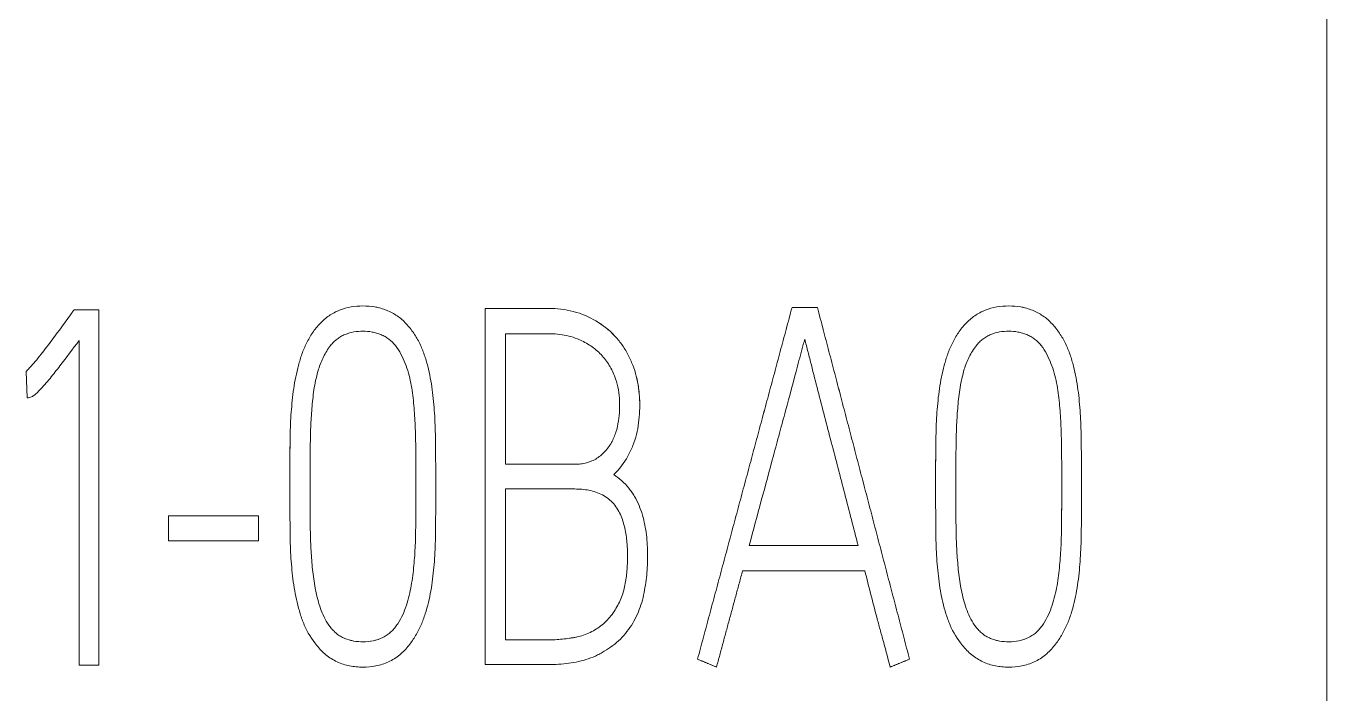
# Model space of a CAD drawing. Header units: millimetres. Extents: x 0 to 420, y 0 to 297.
# Drawn here: x 208.04 to 213.16, y 184.15 to 186.77 of the extents above; entities that cross this region are included whole.
import ezdxf

# ---------------------------------------------------------------- set-up
doc = ezdxf.new("R2010")
doc.units = ezdxf.units.MM
doc.layers.add('1', color=7, linetype='Continuous')

msp = doc.modelspace()

# ---------------------------------------------------------------- linework, layer by layer
at = {"layer": '1', "color": 7, "linetype": 'Continuous', "lineweight": 13}
for p, q in [((213.1551, 241.7075), (213.1551, 183.4735)), ((209.3683, 185.6757), (209.3683, 185.6757)), ((209.8482, 184.2679), (209.8482, 185.6661)), ((211.0539, 185.67), (211.0539, 185.6701)), ((211.1534, 185.6701), (211.0539, 185.6701)), ((211.0539, 185.67), (211.1534, 185.67)), ((211.1534, 185.67), (211.1534, 185.6701)), ((211.905, 185.6757), (211.905, 185.6757)), ((208.2221, 185.6448), (208.2221, 185.6448)), ((208.3308, 185.6605), (208.2329, 185.6605)), ((208.2329, 185.6604), (208.2329, 185.6605)), ((208.2329, 185.6604), (208.3308, 185.6604)), ((208.3308, 185.6604), (208.3308, 185.6605)), ((208.3308, 185.6604), (208.3308, 184.2661)), ((210.2419, 185.638), (210.2419, 185.6381)), ((209.9276, 185.5669), (209.9276, 185.0545)), ((208.2531, 184.2661), (208.2531, 185.5399)), ((208.0447, 185.418), (208.0447, 185.418)), ((208.0497, 185.3148), (208.0447, 185.418)), ((210.4556, 185.2874), (210.4556, 185.2874)), ((209.081, 184.9764), (209.081, 184.9764)), ((209.9276, 184.9574), (209.9276, 184.365)), ((211.6177, 184.9766), (211.6177, 184.9766)), ((212.1909, 184.9553), (212.1909, 184.9553)), ((208.6042, 184.8525), (208.6042, 184.8525)), ((208.9584, 184.8525), (208.6042, 184.8525)), ((208.6042, 184.8525), (208.9584, 184.8525)), ((208.6042, 184.7533), (208.6042, 184.8525)), ((208.9584, 184.8525), (208.9584, 184.8525)), ((208.9584, 184.8525), (208.9584, 184.7533)), ((208.9584, 184.7533), (208.6042, 184.7533)), ((211.3133, 184.7359), (210.886, 184.7359)), ((210.886, 184.7359), (211.3133, 184.7359)), ((210.4866, 184.6914), (210.4866, 184.6914)), ((211.3398, 184.6367), (210.8596, 184.6367)), ((210.6826, 184.2893), (210.6826, 184.2893)), ((211.5153, 184.2893), (211.5153, 184.2893)), ((208.3308, 184.2661), (208.2531, 184.2661))]:
    msp.add_line(p, q, dxfattribs=at)
at = {"layer": '1', "color": 7, "linetype": 'Continuous', "lineweight": 25}
for p, q in [((209.3686, 184.3575), (209.3686, 184.3575)), ((211.9053, 184.3575), (211.9053, 184.3575))]:
    msp.add_line(p, q, dxfattribs=at)
at = {"layer": '1', "color": 7, "linetype": 'Continuous', "lineweight": 13}
for points, knots in [([(209.1865, 184.3437), (209.1664, 184.368), (209.1504, 184.3946), (209.1348, 184.4306), (209.1318, 184.4379), (209.1265, 184.4526), (209.1241, 184.4601), (209.1172, 184.4824), (209.1091, 184.5125), (209.1028, 184.5429), (209.0974, 184.5735), (209.0951, 184.5889), (209.0895, 184.6353), (209.0867, 184.6665), (209.0839, 184.7132), (209.0833, 184.7288), (209.0824, 184.7599), (209.0822, 184.7755), (209.0817, 184.8223), (209.0814, 184.8534), (209.081, 184.9157), (209.081, 184.9469), (209.081, 185.0092), (209.081, 185.0404), (209.0814, 185.1027), (209.0818, 185.1339), (209.0829, 185.1962), (209.0841, 185.2273), (209.0875, 185.2739), (209.0888, 185.2894), (209.0921, 185.3204), (209.094, 185.3359), (209.1008, 185.3821), (209.1069, 185.4125), (209.1169, 185.45), (209.1191, 185.4574), (209.1236, 185.4723), (209.1259, 185.4797), (209.1337, 185.5017), (209.1398, 185.5163), (209.1538, 185.5442), (209.1616, 185.5577), (209.1792, 185.5835), (209.189, 185.5959), (209.2104, 185.6183), (209.2221, 185.6284), (209.2414, 185.6416), (209.2481, 185.6457), (209.262, 185.6531), (209.2833, 185.6629), (209.3058, 185.6691), (209.3368, 185.6745), (209.3525, 185.6757), (209.3683, 185.6757)], [0, 0, 0, 0, 0.0625, 0.0625, 0.078125, 0.078125, 0.09375, 0.09375, 0.125, 0.15625, 0.15625, 0.1875, 0.1875, 0.25, 0.25, 0.28125, 0.28125, 0.3125, 0.3125, 0.375, 0.375, 0.4375, 0.4375, 0.5, 0.5, 0.5625, 0.5625, 0.625, 0.625, 0.65625, 0.65625, 0.6875, 0.6875, 0.75, 0.75, 0.765625, 0.765625, 0.78125, 0.78125, 0.8125, 0.8125, 0.84375, 0.84375, 0.875, 0.875, 0.90625, 0.90625, 0.921875, 0.921875, 0.9375, 0.96875, 0.96875, 1, 1, 1, 1]), ([(209.4307, 185.6687), (209.4256, 185.6699), (209.4205, 185.671), (209.3998, 185.6746), (209.3841, 185.6757), (209.3683, 185.6757)], [0, 0, 0, 0, 0.250375, 0.250375, 1, 1, 1, 1]), ([(209.3683, 185.6757), (209.3842, 185.6757), (209.4, 185.6745), (209.4232, 185.6705), (209.4309, 185.6688), (209.4462, 185.6645), (209.4538, 185.662), (209.4758, 185.6532), (209.4896, 185.6458), (209.5155, 185.6279), (209.5276, 185.6173), (209.5492, 185.5944), (209.5588, 185.5819), (209.5764, 185.5558), (209.5844, 185.5419), (209.5982, 185.5137), (209.6041, 185.4992), (209.6144, 185.4696), (209.6188, 185.4546), (209.6266, 185.424), (209.63, 185.4086), (209.6358, 185.3779), (209.6382, 185.3625), (209.6423, 185.3316), (209.644, 185.3162), (209.647, 185.2853), (209.6495, 185.2544), (209.6511, 185.2235), (209.6523, 185.1925), (209.6527, 185.177), (209.6533, 185.1305), (209.6536, 185.0995), (209.6541, 185.0375), (209.6542, 185.0065), (209.6542, 184.9444), (209.6542, 184.9134), (209.6539, 184.8514), (209.6537, 184.8203), (209.653, 184.7738), (209.6527, 184.7583), (209.6518, 184.7273), (209.6511, 184.7118), (209.6484, 184.6654), (209.6458, 184.6345), (209.638, 184.573), (209.6326, 184.5422), (209.6217, 184.497), (209.6176, 184.4821), (209.6082, 184.4526), (209.6029, 184.4381), (209.5904, 184.4096), (209.5833, 184.3955), (209.5673, 184.3688), (209.5585, 184.3559), (209.5487, 184.3437)], [0, 0, 0, 0, 0.03125, 0.03125, 0.046875, 0.046875, 0.0625, 0.0625, 0.09375, 0.09375, 0.125, 0.125, 0.15625, 0.15625, 0.1875, 0.1875, 0.21875, 0.21875, 0.25, 0.25, 0.28125, 0.28125, 0.3125, 0.3125, 0.34375, 0.34375, 0.375, 0.40625, 0.40625, 0.4375, 0.4375, 0.5, 0.5, 0.5625, 0.5625, 0.625, 0.625, 0.6875, 0.6875, 0.71875, 0.71875, 0.75, 0.75, 0.8125, 0.8125, 0.875, 0.875, 0.90625, 0.90625, 0.9375, 0.9375, 0.96875, 0.96875, 1, 1, 1, 1]), ([(210.2419, 185.6381), (210.2108, 185.6512), (210.1788, 185.6592), (210.1299, 185.6652), (210.1135, 185.6661), (210.0803, 185.6661), (210.0638, 185.6661), (209.9809, 185.6661), (209.9145, 185.6661), (209.8482, 185.6661)], [0, 0, 0, 0, 0.25, 0.25, 0.375, 0.375, 0.5, 0.5, 1, 1, 1, 1]), ([(209.8482, 185.6661), (209.9145, 185.6661), (209.9808, 185.6661), (210.0637, 185.6661), (210.0803, 185.6661), (210.1135, 185.6661), (210.1299, 185.6652), (210.1788, 185.6592), (210.2107, 185.6512), (210.2419, 185.638)], [0, 0, 0, 0, 0.5, 0.5, 0.625, 0.625, 0.75, 0.75, 1, 1, 1, 1]), ([(211.7232, 184.3437), (211.7031, 184.368), (211.6871, 184.3946), (211.6715, 184.4306), (211.6686, 184.4379), (211.6632, 184.4526), (211.6608, 184.4601), (211.6539, 184.4824), (211.6458, 184.5125), (211.6395, 184.5429), (211.6341, 184.5735), (211.6319, 184.5889), (211.6262, 184.6353), (211.6234, 184.6665), (211.6207, 184.7132), (211.62, 184.7288), (211.6191, 184.7599), (211.619, 184.7755), (211.6184, 184.8223), (211.6181, 184.8534), (211.6177, 184.9157), (211.6177, 184.9469), (211.6177, 185.0092), (211.6178, 185.0404), (211.6182, 185.1027), (211.6185, 185.1339), (211.6196, 185.1962), (211.6209, 185.2273), (211.6242, 185.2739), (211.6255, 185.2894), (211.6288, 185.3204), (211.6307, 185.3359), (211.6375, 185.3821), (211.6436, 185.4125), (211.6536, 185.45), (211.6558, 185.4574), (211.6603, 185.4723), (211.6627, 185.4797), (211.6704, 185.5017), (211.6765, 185.5163), (211.6905, 185.5442), (211.6983, 185.5577), (211.716, 185.5835), (211.7257, 185.5959), (211.7471, 185.6183), (211.7588, 185.6284), (211.7781, 185.6416), (211.7849, 185.6457), (211.7987, 185.6531), (211.82, 185.6629), (211.8425, 185.6691), (211.8735, 185.6745), (211.8893, 185.6757), (211.905, 185.6757)], [0, 0, 0, 0, 0.0625, 0.0625, 0.078125, 0.078125, 0.09375, 0.09375, 0.125, 0.15625, 0.15625, 0.1875, 0.1875, 0.25, 0.25, 0.28125, 0.28125, 0.3125, 0.3125, 0.375, 0.375, 0.4375, 0.4375, 0.5, 0.5, 0.5625, 0.5625, 0.625, 0.625, 0.65625, 0.65625, 0.6875, 0.6875, 0.75, 0.75, 0.765625, 0.765625, 0.78125, 0.78125, 0.8125, 0.8125, 0.84375, 0.84375, 0.875, 0.875, 0.90625, 0.90625, 0.921875, 0.921875, 0.9375, 0.96875, 0.96875, 1, 1, 1, 1]), ([(211.905, 185.6757), (211.9209, 185.6757), (211.9367, 185.6745), (211.9599, 185.6705), (211.9676, 185.6688), (211.9829, 185.6645), (211.9905, 185.662), (212.0125, 185.6532), (212.0263, 185.6458), (212.0522, 185.6279), (212.0643, 185.6173), (212.0859, 185.5944), (212.0955, 185.5819), (212.1131, 185.5558), (212.1211, 185.5419), (212.1349, 185.5137), (212.1409, 185.4992), (212.1511, 185.4696), (212.1555, 185.4546), (212.1633, 185.424), (212.1667, 185.4086), (212.1725, 185.3779), (212.1749, 185.3625), (212.179, 185.3316), (212.1807, 185.3162), (212.1837, 185.2853), (212.1862, 185.2544), (212.1879, 185.2235), (212.189, 185.1925), (212.1894, 185.177), (212.19, 185.1305), (212.1903, 185.0995), (212.1908, 185.0375), (212.1909, 185.0065), (212.1909, 184.9444), (212.1909, 184.9134), (212.1906, 184.8514), (212.1904, 184.8203), (212.1897, 184.7738), (212.1894, 184.7583), (212.1885, 184.7273), (212.1878, 184.7118), (212.1852, 184.6654), (212.1825, 184.6345), (212.1747, 184.573), (212.1693, 184.5422), (212.1584, 184.497), (212.1543, 184.4821), (212.1449, 184.4526), (212.1396, 184.4381), (212.1271, 184.4096), (212.12, 184.3955), (212.104, 184.3688), (212.0952, 184.3559), (212.0854, 184.3437)], [0, 0, 0, 0, 0.03125, 0.03125, 0.046875, 0.046875, 0.0625, 0.0625, 0.09375, 0.09375, 0.125, 0.125, 0.15625, 0.15625, 0.1875, 0.1875, 0.21875, 0.21875, 0.25, 0.25, 0.28125, 0.28125, 0.3125, 0.3125, 0.34375, 0.34375, 0.375, 0.40625, 0.40625, 0.4375, 0.4375, 0.5, 0.5, 0.5625, 0.5625, 0.625, 0.625, 0.6875, 0.6875, 0.71875, 0.71875, 0.75, 0.75, 0.8125, 0.8125, 0.875, 0.875, 0.90625, 0.90625, 0.9375, 0.9375, 0.96875, 0.96875, 1, 1, 1, 1]), ([(211.9674, 185.6687), (211.9623, 185.6699), (211.9572, 185.671), (211.9365, 185.6746), (211.9208, 185.6757), (211.905, 185.6757)], [0, 0, 0, 0, 0.250375, 0.250375, 1, 1, 1, 1]), ([(208.2221, 185.6448), (208.2081, 185.6253), (208.1939, 185.606), (208.1654, 185.5672), (208.1512, 185.5479), (208.1294, 185.5192), (208.1221, 185.5097), (208.1074, 185.4907), (208.1, 185.4812), (208.0849, 185.4625), (208.0772, 185.4533), (208.0653, 185.4399), (208.0612, 185.4355), (208.053, 185.4267), (208.0489, 185.4223), (208.0447, 185.418)], [0, 0, 0, 0, 0.25, 0.25, 0.5, 0.5, 0.625, 0.625, 0.75, 0.75, 0.875, 0.875, 0.9375, 0.9375, 1, 1, 1, 1]), ([(208.0447, 185.418), (208.0489, 185.4223), (208.053, 185.4267), (208.0612, 185.4355), (208.0653, 185.4399), (208.0772, 185.4533), (208.0849, 185.4625), (208.1, 185.4812), (208.1074, 185.4906), (208.1221, 185.5097), (208.1294, 185.5192), (208.1512, 185.5479), (208.1654, 185.5672), (208.1939, 185.6059), (208.2081, 185.6253), (208.2221, 185.6448)], [0, 0, 0, 0, 0.0625, 0.0625, 0.125, 0.125, 0.25, 0.25, 0.375, 0.375, 0.5, 0.5, 0.75, 0.75, 1, 1, 1, 1]), ([(210.4556, 185.2875), (210.4556, 185.3099), (210.4542, 185.3323), (210.4499, 185.3623), (210.4486, 185.37), (210.4456, 185.3851), (210.4439, 185.3926), (210.4382, 185.4149), (210.4335, 185.4295), (210.4224, 185.458), (210.4161, 185.472), (210.4016, 185.4994), (210.3935, 185.5125), (210.3757, 185.5373), (210.366, 185.5491), (210.345, 185.5712), (210.3336, 185.5816), (210.2971, 185.6104), (210.2705, 185.6259), (210.2419, 185.6381)], [0, 0, 0, 0, 0.155026, 0.155026, 0.207837, 0.207837, 0.260648, 0.260648, 0.36627, 0.36627, 0.471891, 0.471891, 0.577513, 0.577513, 0.683135, 0.683135, 0.788757, 0.788757, 1, 1, 1, 1]), ([(210.2419, 185.638), (210.2705, 185.6258), (210.2969, 185.6104), (210.3332, 185.5819), (210.3448, 185.5714), (210.366, 185.5491), (210.3757, 185.5373), (210.3935, 185.5124), (210.4016, 185.4993), (210.4161, 185.472), (210.4225, 185.4579), (210.4336, 185.4293), (210.4382, 185.4147), (210.4459, 185.3848), (210.4489, 185.3695), (210.4553, 185.3239), (210.4564, 185.2934), (210.4544, 185.2476), (210.4532, 185.2323), (210.4491, 185.2016), (210.4463, 185.1865), (210.4389, 185.1568), (210.4344, 185.1422), (210.426, 185.1208), (210.423, 185.1137), (210.4164, 185.0997), (210.4129, 185.0928), (210.3944, 185.0591), (210.376, 185.0348), (210.3532, 185.0136)], [0, 0, 0, 0, 0.125, 0.125, 0.1875, 0.1875, 0.25, 0.25, 0.3125, 0.3125, 0.375, 0.375, 0.4375, 0.4375, 0.5, 0.5, 0.625, 0.625, 0.6875, 0.6875, 0.75, 0.75, 0.8125, 0.8125, 0.84375, 0.84375, 0.875, 0.875, 1, 1, 1, 1]), ([(209.4958, 185.5203), (209.4882, 185.5298), (209.4796, 185.5382), (209.4653, 185.5492), (209.4602, 185.5526), (209.4498, 185.5586), (209.439, 185.5639), (209.4277, 185.5678), (209.4161, 185.5712), (209.4101, 185.5725), (209.3923, 185.5756), (209.3804, 185.5765), (209.3565, 185.5765), (209.3443, 185.5756), (209.3207, 185.5716), (209.3091, 185.5684), (209.2923, 185.5615), (209.2869, 185.5588), (209.2765, 185.5529), (209.2715, 185.5495), (209.262, 185.5423), (209.2574, 185.5382), (209.2489, 185.5297), (209.2449, 185.5251), (209.2411, 185.5203)], [0, 0, 0, 0, 0.125, 0.125, 0.1875, 0.1875, 0.25, 0.3125, 0.3125, 0.375, 0.375, 0.5, 0.5, 0.625, 0.625, 0.75, 0.75, 0.8125, 0.8125, 0.875, 0.875, 0.9375, 0.9375, 1, 1, 1, 1]), ([(210.2104, 185.5467), (210.1882, 185.5554), (210.1652, 185.5611), (210.1297, 185.5657), (210.1178, 185.5665), (210.1, 185.567), (210.0941, 185.5669), (210.0822, 185.5669), (210.0287, 185.5669), (209.9752, 185.5669), (209.9276, 185.5669)], [0, 0, 0, 0, 0.25, 0.25, 0.375, 0.375, 0.4375, 0.4375, 0.5, 1, 1, 1, 1]), ([(212.0325, 185.5203), (212.0249, 185.5298), (212.0164, 185.5382), (212.002, 185.5492), (211.997, 185.5526), (211.9865, 185.5586), (211.9757, 185.5639), (211.9644, 185.5678), (211.9528, 185.5712), (211.9468, 185.5725), (211.9291, 185.5756), (211.9171, 185.5765), (211.8932, 185.5765), (211.881, 185.5756), (211.8574, 185.5716), (211.8458, 185.5684), (211.8291, 185.5615), (211.8236, 185.5588), (211.8132, 185.5529), (211.8082, 185.5495), (211.7987, 185.5423), (211.7941, 185.5382), (211.7856, 185.5297), (211.7816, 185.5251), (211.7779, 185.5203)], [0, 0, 0, 0, 0.125, 0.125, 0.1875, 0.1875, 0.25, 0.3125, 0.3125, 0.375, 0.375, 0.5, 0.5, 0.625, 0.625, 0.75, 0.75, 0.8125, 0.8125, 0.875, 0.875, 0.9375, 0.9375, 1, 1, 1, 1]), ([(208.2531, 185.5399), (208.2283, 185.5065), (208.2033, 185.4732), (208.165, 185.424), (208.1521, 185.4077), (208.1323, 185.3836), (208.1256, 185.3756), (208.112, 185.3599), (208.1051, 185.3521), (208.0978, 185.3447)], [0, 0, 0, 0, 0.5, 0.5, 0.75, 0.75, 0.875, 0.875, 1, 1, 1, 1]), ([(209.2411, 185.5203), (209.2302, 185.5066), (209.2208, 185.4917), (209.2052, 185.4603), (209.1988, 185.4439), (209.1936, 185.4272)], [0, 0, 0, 0, 0.5, 0.5, 1, 1, 1, 1]), ([(209.3686, 184.3575), (209.3821, 184.3575), (209.3954, 184.3587), (209.4216, 184.364), (209.4346, 184.3683), (209.4525, 184.3773), (209.4583, 184.3807), (209.4693, 184.3885), (209.4745, 184.3928), (209.4842, 184.4021), (209.4887, 184.4071), (209.4971, 184.4176), (209.5011, 184.423), (209.5196, 184.451), (209.5305, 184.4754), (209.543, 184.5137), (209.5465, 184.5266), (209.5528, 184.5525), (209.5583, 184.5784), (209.5622, 184.6046), (209.5656, 184.6308), (209.5669, 184.644), (209.5707, 184.6835), (209.5725, 184.71), (209.5743, 184.7498), (209.5747, 184.7631), (209.5752, 184.7897), (209.5754, 184.803), (209.5759, 184.8429), (209.5762, 184.8695), (209.5765, 184.9227), (209.5765, 184.9493), (209.5765, 185.0025), (209.5765, 185.0291), (209.5762, 185.0823), (209.5759, 185.1089), (209.575, 185.1621), (209.5742, 185.1887), (209.5717, 185.2418), (209.57, 185.2683), (209.5661, 185.308), (209.5646, 185.3212), (209.5608, 185.3476), (209.5586, 185.3607), (209.5534, 185.3868), (209.5473, 185.4127), (209.5391, 185.4379), (209.5294, 185.4626), (209.5238, 185.4748), (209.511, 185.4983), (209.5039, 185.5096), (209.4958, 185.5203)], [0, 0, 0, 0, 0.03125, 0.03125, 0.0625, 0.0625, 0.078125, 0.078125, 0.09375, 0.09375, 0.109375, 0.109375, 0.125, 0.125, 0.1875, 0.1875, 0.21875, 0.21875, 0.25, 0.28125, 0.28125, 0.3125, 0.3125, 0.375, 0.375, 0.40625, 0.40625, 0.4375, 0.4375, 0.5, 0.5, 0.5625, 0.5625, 0.625, 0.625, 0.6875, 0.6875, 0.75, 0.75, 0.8125, 0.8125, 0.84375, 0.84375, 0.875, 0.875, 0.90625, 0.9375, 0.9375, 0.96875, 0.96875, 1, 1, 1, 1]), ([(210.3563, 185.4009), (210.3499, 185.4175), (210.3419, 185.4333), (210.3226, 185.4632), (210.3114, 185.4769), (210.2927, 185.4955), (210.2861, 185.5014), (210.2722, 185.5124), (210.265, 185.5176), (210.2426, 185.532), (210.2269, 185.54), (210.2104, 185.5467)], [0, 0, 0, 0, 0.25, 0.25, 0.5, 0.5, 0.625, 0.625, 0.75, 0.75, 1, 1, 1, 1]), ([(211.1036, 185.5456), (211.1017, 185.5388), (211.0999, 185.5319), (211.0943, 185.5109), (211.0905, 185.4967), (211.083, 185.4684), (211.0792, 185.4542), (211.0755, 185.44)], [0, 0, 0, 0, 0.194212, 0.194212, 0.597105, 0.597105, 1, 1, 1, 1]), ([(211.3133, 184.7359), (211.2962, 184.8035), (211.2785, 184.8709), (211.252, 184.972), (211.2433, 185.0058), (211.2258, 185.0732), (211.2169, 185.1069), (211.1905, 185.2081), (211.173, 185.2755), (211.1468, 185.3768), (211.1382, 185.4105), (211.1253, 185.4612), (211.121, 185.4781), (211.1123, 185.5118), (211.108, 185.5287), (211.1036, 185.5456)], [0, 0, 0, 0, 0.25, 0.25, 0.375, 0.375, 0.5, 0.5, 0.75, 0.75, 0.875, 0.875, 0.9375, 0.9375, 1, 1, 1, 1]), ([(211.7779, 185.5203), (211.7669, 185.5066), (211.7576, 185.4917), (211.7419, 185.4603), (211.7355, 185.4439), (211.7303, 185.4272)], [0, 0, 0, 0, 0.5, 0.5, 1, 1, 1, 1]), ([(211.9053, 184.3575), (211.9188, 184.3575), (211.9321, 184.3587), (211.9583, 184.364), (211.9713, 184.3683), (211.9893, 184.3773), (211.995, 184.3807), (212.006, 184.3885), (212.0113, 184.3928), (212.021, 184.4021), (212.0254, 184.4071), (212.0338, 184.4176), (212.0378, 184.423), (212.0563, 184.451), (212.0672, 184.4754), (212.0797, 184.5137), (212.0833, 184.5266), (212.0896, 184.5525), (212.095, 184.5784), (212.0989, 184.6046), (212.1023, 184.6308), (212.1037, 184.644), (212.1074, 184.6835), (212.1092, 184.71), (212.111, 184.7498), (212.1114, 184.7631), (212.112, 184.7897), (212.1121, 184.803), (212.1126, 184.8429), (212.1129, 184.8695), (212.1132, 184.9227), (212.1133, 184.9493), (212.1133, 185.0025), (212.1132, 185.0291), (212.1129, 185.0823), (212.1126, 185.1089), (212.1117, 185.1621), (212.111, 185.1887), (212.1084, 185.2418), (212.1067, 185.2683), (212.1028, 185.308), (212.1013, 185.3212), (212.0976, 185.3476), (212.0954, 185.3607), (212.0901, 185.3868), (212.084, 185.4127), (212.0758, 185.4379), (212.0661, 185.4626), (212.0605, 185.4748), (212.0477, 185.4983), (212.0406, 185.5096), (212.0325, 185.5203)], [0, 0, 0, 0, 0.03125, 0.03125, 0.0625, 0.0625, 0.078125, 0.078125, 0.09375, 0.09375, 0.109375, 0.109375, 0.125, 0.125, 0.1875, 0.1875, 0.21875, 0.21875, 0.25, 0.28125, 0.28125, 0.3125, 0.3125, 0.375, 0.375, 0.40625, 0.40625, 0.4375, 0.4375, 0.5, 0.5, 0.5625, 0.5625, 0.625, 0.625, 0.6875, 0.6875, 0.75, 0.75, 0.8125, 0.8125, 0.84375, 0.84375, 0.875, 0.875, 0.90625, 0.9375, 0.9375, 0.96875, 0.96875, 1, 1, 1, 1]), ([(209.1936, 185.4272), (209.1866, 185.4035), (209.1813, 185.3796), (209.1752, 185.3435), (209.1735, 185.3314), (209.1707, 185.3072), (209.1695, 185.2951), (209.1664, 185.2586), (209.1647, 185.2342), (209.163, 185.1976), (209.1626, 185.1854), (209.1619, 185.1609), (209.1617, 185.1486), (209.1608, 185.0875), (209.1604, 185.0385), (209.1603, 184.9406), (209.1603, 184.8917), (209.1611, 184.8183), (209.1615, 184.7938), (209.1628, 184.7449), (209.164, 184.7204), (209.1673, 184.6717), (209.1694, 184.6474), (209.1753, 184.5988), (209.1792, 184.5746), (209.1869, 184.5387), (209.1898, 184.5267), (209.1963, 184.5031), (209.2, 184.4914), (209.2132, 184.457), (209.2245, 184.4355), (209.2431, 184.4111), (209.2471, 184.4063), (209.2556, 184.3975), (209.2646, 184.3893), (209.2747, 184.3823), (209.2853, 184.376), (209.2909, 184.3733), (209.3078, 184.3661), (209.3196, 184.3627), (209.344, 184.3584), (209.3562, 184.3575), (209.3686, 184.3575)], [0, 0, 0, 0, 0.0625, 0.0625, 0.09375, 0.09375, 0.125, 0.125, 0.1875, 0.1875, 0.21875, 0.21875, 0.25, 0.25, 0.375, 0.375, 0.5, 0.5, 0.5625, 0.5625, 0.625, 0.625, 0.6875, 0.6875, 0.75, 0.75, 0.78125, 0.78125, 0.8125, 0.8125, 0.875, 0.875, 0.890625, 0.890625, 0.90625, 0.921875, 0.921875, 0.9375, 0.9375, 0.96875, 0.96875, 1, 1, 1, 1]), ([(211.0755, 185.44), (211.0603, 185.3811), (211.0444, 185.3225), (211.0204, 185.2346), (211.0123, 185.2053), (210.9964, 185.1466), (210.9885, 185.1173), (210.9647, 185.0293), (210.9489, 184.9707), (210.9174, 184.8533), (210.9017, 184.7946), (210.886, 184.7359)], [0, 0, 0, 0, 0.25, 0.25, 0.375, 0.375, 0.5, 0.5, 0.75, 0.75, 1, 1, 1, 1]), ([(211.7303, 185.4272), (211.7233, 185.4035), (211.718, 185.3796), (211.7119, 185.3435), (211.7102, 185.3314), (211.7074, 185.3072), (211.7062, 185.2951), (211.7031, 185.2586), (211.7015, 185.2342), (211.6997, 185.1976), (211.6993, 185.1854), (211.6986, 185.1609), (211.6984, 185.1486), (211.6975, 185.0875), (211.6971, 185.0385), (211.697, 184.9406), (211.697, 184.8917), (211.6978, 184.8183), (211.6982, 184.7938), (211.6995, 184.7449), (211.7007, 184.7204), (211.704, 184.6717), (211.7061, 184.6474), (211.712, 184.5988), (211.7159, 184.5746), (211.7236, 184.5387), (211.7265, 184.5267), (211.733, 184.5031), (211.7367, 184.4914), (211.7499, 184.457), (211.7612, 184.4355), (211.7798, 184.4111), (211.7838, 184.4063), (211.7923, 184.3975), (211.8014, 184.3893), (211.8114, 184.3823), (211.8221, 184.376), (211.8276, 184.3733), (211.8445, 184.3661), (211.8564, 184.3627), (211.8807, 184.3584), (211.8929, 184.3575), (211.9053, 184.3575)], [0, 0, 0, 0, 0.0625, 0.0625, 0.09375, 0.09375, 0.125, 0.125, 0.1875, 0.1875, 0.21875, 0.21875, 0.25, 0.25, 0.375, 0.375, 0.5, 0.5, 0.5625, 0.5625, 0.625, 0.625, 0.6875, 0.6875, 0.75, 0.75, 0.78125, 0.78125, 0.8125, 0.8125, 0.875, 0.875, 0.890625, 0.890625, 0.90625, 0.921875, 0.921875, 0.9375, 0.9375, 0.96875, 0.96875, 1, 1, 1, 1]), ([(209.9276, 185.0545), (209.9873, 185.0545), (210.0768, 185.0545), (210.1664, 185.0545), (210.1999, 185.0545), (210.2037, 185.0545), (210.2111, 185.0548), (210.2223, 185.0555), (210.2334, 185.0572), (210.2481, 185.0605), (210.2553, 185.0627), (210.2693, 185.0681), (210.2761, 185.0713), (210.2891, 185.0788), (210.2954, 185.0831), (210.3071, 185.0925), (210.3126, 185.0976), (210.3228, 185.1085), (210.3277, 185.1144), (210.3365, 185.1266), (210.3445, 185.1392), (210.3511, 185.1527), (210.357, 185.1664), (210.3596, 185.1735), (210.3664, 185.195), (210.3697, 185.2096), (210.3742, 185.239), (210.3756, 185.2538), (210.3767, 185.2838), (210.3766, 185.2988), (210.3745, 185.3285), (210.3725, 185.3432), (210.3662, 185.3723), (210.3619, 185.3868), (210.3563, 185.4009)], [0, 0, 0, 0, 0.25, 0.375, 0.375, 0.390625, 0.390625, 0.40625, 0.4375, 0.4375, 0.46875, 0.46875, 0.5, 0.5, 0.53125, 0.53125, 0.5625, 0.5625, 0.59375, 0.59375, 0.625, 0.65625, 0.65625, 0.6875, 0.6875, 0.75, 0.75, 0.8125, 0.8125, 0.875, 0.875, 0.9375, 0.9375, 1, 1, 1, 1]), ([(208.066, 185.3187), (208.0634, 185.3176), (208.0607, 185.3167), (208.0553, 185.3153), (208.0525, 185.3148), (208.0497, 185.3148)], [0, 0, 0, 0, 0.5, 0.5, 1, 1, 1, 1]), ([(208.0978, 185.3447), (208.093, 185.3398), (208.088, 185.335), (208.0803, 185.3282), (208.0776, 185.3259), (208.0734, 185.3229), (208.072, 185.3219), (208.0691, 185.3201), (208.0676, 185.3193), (208.066, 185.3187)], [0, 0, 0, 0, 0.5, 0.5, 0.75, 0.75, 0.875, 0.875, 1, 1, 1, 1]), ([(209.0819, 185.1376), (209.0816, 185.1144), (209.0814, 185.0913), (209.081, 185.0376), (209.081, 185.007), (209.081, 184.9764)], [0, 0, 0, 0, 0.431067, 0.431067, 1, 1, 1, 1]), ([(211.6186, 185.1376), (211.6183, 185.1144), (211.6181, 185.0913), (211.6177, 185.0376), (211.6177, 185.0071), (211.6177, 184.9766)], [0, 0, 0, 0, 0.431628, 0.431628, 1, 1, 1, 1]), ([(210.3532, 185.0136), (210.376, 184.9994), (210.3957, 184.9819), (210.4166, 184.956), (210.4206, 184.9506), (210.4282, 184.9396), (210.4388, 184.9228), (210.4476, 184.905), (210.4578, 184.8804), (210.4623, 184.8678), (210.4698, 184.8423), (210.4729, 184.8295), (210.4806, 184.7907), (210.4836, 184.7645), (210.486, 184.7248), (210.4865, 184.7115), (210.4867, 184.685), (210.4864, 184.6718), (210.4846, 184.6323), (210.4818, 184.606), (210.4757, 184.5669), (210.4734, 184.5539), (210.468, 184.5279), (210.4645, 184.515), (210.4523, 184.4774), (210.4415, 184.4534), (210.4209, 184.4191), (210.4135, 184.4081), (210.3974, 184.3874), (210.3887, 184.3776), (210.3699, 184.3592), (210.3598, 184.3505), (210.3386, 184.3344), (210.3276, 184.327), (210.3106, 184.3168), (210.3049, 184.3136), (210.2932, 184.3074), (210.2873, 184.3044), (210.2692, 184.2962), (210.2567, 184.2915), (210.2186, 184.2798), (210.1927, 184.2749), (210.1535, 184.2704), (210.1403, 184.2694), (210.1138, 184.2681), (210.1005, 184.2679), (210.0607, 184.2679), (209.981, 184.2679), (209.9013, 184.2679), (209.8482, 184.2679)], [0, 0, 0, 0, 0.0625, 0.0625, 0.078125, 0.078125, 0.09375, 0.125, 0.125, 0.15625, 0.15625, 0.1875, 0.1875, 0.25, 0.25, 0.28125, 0.28125, 0.3125, 0.3125, 0.375, 0.375, 0.40625, 0.40625, 0.4375, 0.4375, 0.5, 0.5, 0.53125, 0.53125, 0.5625, 0.5625, 0.59375, 0.59375, 0.625, 0.625, 0.640625, 0.640625, 0.65625, 0.65625, 0.6875, 0.6875, 0.75, 0.75, 0.78125, 0.78125, 0.8125, 0.8125, 0.875, 1, 1, 1, 1]), ([(209.5765, 184.9553), (209.5765, 184.9353), (209.5765, 184.9153), (209.5762, 184.8764), (209.5761, 184.8574), (209.5759, 184.8385)], [0, 0, 0, 0, 0.512908, 0.512908, 1, 1, 1, 1]), ([(210.358, 184.8934), (210.3521, 184.9009), (210.3457, 184.9078), (210.3315, 184.9202), (210.3238, 184.9257), (210.3074, 184.9354), (210.2989, 184.9394), (210.2812, 184.9461), (210.272, 184.9488), (210.2443, 184.9551), (210.2258, 184.957), (210.2025, 184.9574), (210.1978, 184.9574), (210.1885, 184.9574), (210.1745, 184.9574), (210.086, 184.9574), (210.0021, 184.9574), (209.9276, 184.9574)], [0, 0, 0, 0, 0.0625, 0.0625, 0.125, 0.125, 0.1875, 0.1875, 0.25, 0.25, 0.375, 0.375, 0.40625, 0.40625, 0.4375, 0.5, 1, 1, 1, 1]), ([(212.1133, 184.9576), (212.1132, 184.9368), (212.1132, 184.9161), (212.113, 184.8764), (212.1128, 184.8574), (212.1126, 184.8385)], [0, 0, 0, 0, 0.52222, 0.52222, 1, 1, 1, 1]), ([(209.9276, 184.365), (209.965, 184.365), (210.0117, 184.365), (210.0585, 184.365), (210.0772, 184.365), (210.0865, 184.3649), (210.1146, 184.3651), (210.1332, 184.3662), (210.1612, 184.3691), (210.1706, 184.3702), (210.1845, 184.3723), (210.1891, 184.373), (210.1983, 184.3745), (210.2029, 184.3753), (210.2166, 184.3782), (210.2256, 184.3807), (210.2434, 184.3867), (210.2522, 184.3903), (210.2692, 184.3984), (210.2774, 184.403), (210.2931, 184.4129), (210.3007, 184.4182), (210.3152, 184.4299), (210.3221, 184.4364), (210.3351, 184.4502), (210.3471, 184.4647), (210.3574, 184.4805), (210.3669, 184.4967), (210.3714, 184.505), (210.3795, 184.522), (210.3832, 184.5307), (210.3894, 184.5483), (210.392, 184.5573), (210.3966, 184.5755), (210.3985, 184.5848), (210.4017, 184.6034), (210.403, 184.6126), (210.406, 184.6405), (210.4071, 184.6591), (210.4077, 184.6964), (210.4074, 184.715), (210.4057, 184.743), (210.4048, 184.7523), (210.4027, 184.771), (210.4013, 184.7803), (210.3963, 184.8081), (210.3916, 184.8262), (210.3816, 184.8526), (210.3777, 184.8613), (210.3688, 184.8779), (210.3638, 184.8859), (210.358, 184.8934)], [0, 0, 0, 0, 0.125, 0.15625, 0.15625, 0.1875, 0.1875, 0.25, 0.25, 0.28125, 0.28125, 0.296875, 0.296875, 0.3125, 0.3125, 0.34375, 0.34375, 0.375, 0.375, 0.40625, 0.40625, 0.4375, 0.4375, 0.46875, 0.46875, 0.5, 0.53125, 0.53125, 0.5625, 0.5625, 0.59375, 0.59375, 0.625, 0.625, 0.65625, 0.65625, 0.6875, 0.6875, 0.75, 0.75, 0.8125, 0.8125, 0.84375, 0.84375, 0.875, 0.875, 0.9375, 0.9375, 0.96875, 0.96875, 1, 1, 1, 1]), ([(211.439, 184.2583), (211.4312, 184.29), (211.4229, 184.3215), (211.4099, 184.3686), (211.4054, 184.3843), (211.3969, 184.4158), (211.3927, 184.4315), (211.3801, 184.4788), (211.3718, 184.5103), (211.3555, 184.5734), (211.3475, 184.605), (211.3398, 184.6367)], [0, 0, 0, 0, 0.25, 0.25, 0.375, 0.375, 0.5, 0.5, 0.75, 0.75, 1, 1, 1, 1]), ([(209.5487, 184.3437), (209.5379, 184.3299), (209.5259, 184.3175), (209.5058, 184.3011), (209.4988, 184.2959), (209.484, 184.2867), (209.4688, 184.2784), (209.4527, 184.2722), (209.4362, 184.2669), (209.4278, 184.2647), (209.4021, 184.2597), (209.385, 184.2583), (209.3591, 184.2583), (209.3504, 184.2587), (209.3331, 184.2603), (209.3245, 184.2615), (209.2991, 184.2666), (209.2826, 184.2717), (209.2509, 184.2864), (209.2363, 184.2956), (209.2095, 184.3173), (209.1973, 184.3299), (209.1865, 184.3437)], [0, 0, 0, 0, 0.125, 0.125, 0.1875, 0.1875, 0.25, 0.3125, 0.3125, 0.375, 0.375, 0.5, 0.5, 0.5625, 0.5625, 0.625, 0.625, 0.75, 0.75, 0.875, 0.875, 1, 1, 1, 1]), ([(209.3686, 184.3575), (209.3562, 184.3575), (209.3439, 184.3585), (209.3266, 184.3615), (209.3215, 184.3626), (209.3165, 184.364)], [0, 0, 0, 0, 0.702494, 0.702494, 1, 1, 1, 1]), ([(209.4287, 184.3668), (209.4284, 184.3667), (209.428, 184.3665), (209.4212, 184.3643), (209.4148, 184.3626), (209.3953, 184.3587), (209.382, 184.3575), (209.3686, 184.3575)], [0, 0, 0, 0, 0.019287, 0.019287, 0.346192, 0.346192, 1, 1, 1, 1]), ([(212.0854, 184.3437), (212.0746, 184.3299), (212.0626, 184.3175), (212.0426, 184.3011), (212.0355, 184.2959), (212.0207, 184.2867), (212.0055, 184.2784), (211.9894, 184.2722), (211.973, 184.2669), (211.9645, 184.2647), (211.9389, 184.2597), (211.9217, 184.2583), (211.8958, 184.2583), (211.8872, 184.2587), (211.8698, 184.2603), (211.8612, 184.2615), (211.8358, 184.2666), (211.8193, 184.2717), (211.7876, 184.2864), (211.773, 184.2956), (211.7462, 184.3173), (211.734, 184.3299), (211.7232, 184.3437)], [0, 0, 0, 0, 0.125, 0.125, 0.1875, 0.1875, 0.25, 0.3125, 0.3125, 0.375, 0.375, 0.5, 0.5, 0.5625, 0.5625, 0.625, 0.625, 0.75, 0.75, 0.875, 0.875, 1, 1, 1, 1]), ([(211.9053, 184.3575), (211.8929, 184.3575), (211.8806, 184.3585), (211.8634, 184.3615), (211.8583, 184.3626), (211.8532, 184.364)], [0, 0, 0, 0, 0.702494, 0.702494, 1, 1, 1, 1]), ([(211.9654, 184.3668), (211.9651, 184.3667), (211.9647, 184.3665), (211.9579, 184.3643), (211.9515, 184.3626), (211.932, 184.3587), (211.9187, 184.3575), (211.9053, 184.3575)], [0, 0, 0, 0, 0.019287, 0.019287, 0.346192, 0.346192, 1, 1, 1, 1])]:
    msp.add_open_spline(points, degree=3, knots=knots, dxfattribs=at)
for points, weights in [([(211.0539, 185.6701), (210.8682, 184.9796), (210.6826, 184.2893)], [0.500000106167, 0.499999893833, 0.500000106167]), ([(210.6826, 184.2893), (210.8682, 184.9796), (211.0539, 185.67)], [0.500000106209, 0.499999893791, 0.500000106209]), ([(211.5153, 184.2893), (211.3344, 184.9796), (211.1534, 185.6701)], [0.500000106119, 0.499999893881, 0.500000106119]), ([(211.1534, 185.67), (211.3344, 184.9796), (211.5153, 184.2893)], [0.500000106246, 0.499999893754, 0.500000106246]), ([(208.2329, 185.6605), (208.2275, 185.6526), (208.2221, 185.6448)], [0.499999899853, 0.500000100147, 0.499999899853]), ([(208.2221, 185.6448), (208.2275, 185.6526), (208.2329, 185.6604)], [0.500001216845, 0.499998783155, 0.500001216845]), ([(210.8596, 184.6367), (210.8083, 184.4475), (210.7571, 184.2583)], [0.500000010212, 0.499999989788, 0.500000010212]), ([(210.7571, 184.2583), (210.7199, 184.2738), (210.6826, 184.2893)], [0.499999921495, 0.500000078505, 0.499999921495]), ([(211.5153, 184.2893), (211.4772, 184.2738), (211.439, 184.2583)], [0.500000179013, 0.499999820987, 0.500000179013])]:
    msp.add_rational_spline(points, weights, degree=2, dxfattribs=at)

doc.saveas('drawing.dxf')
